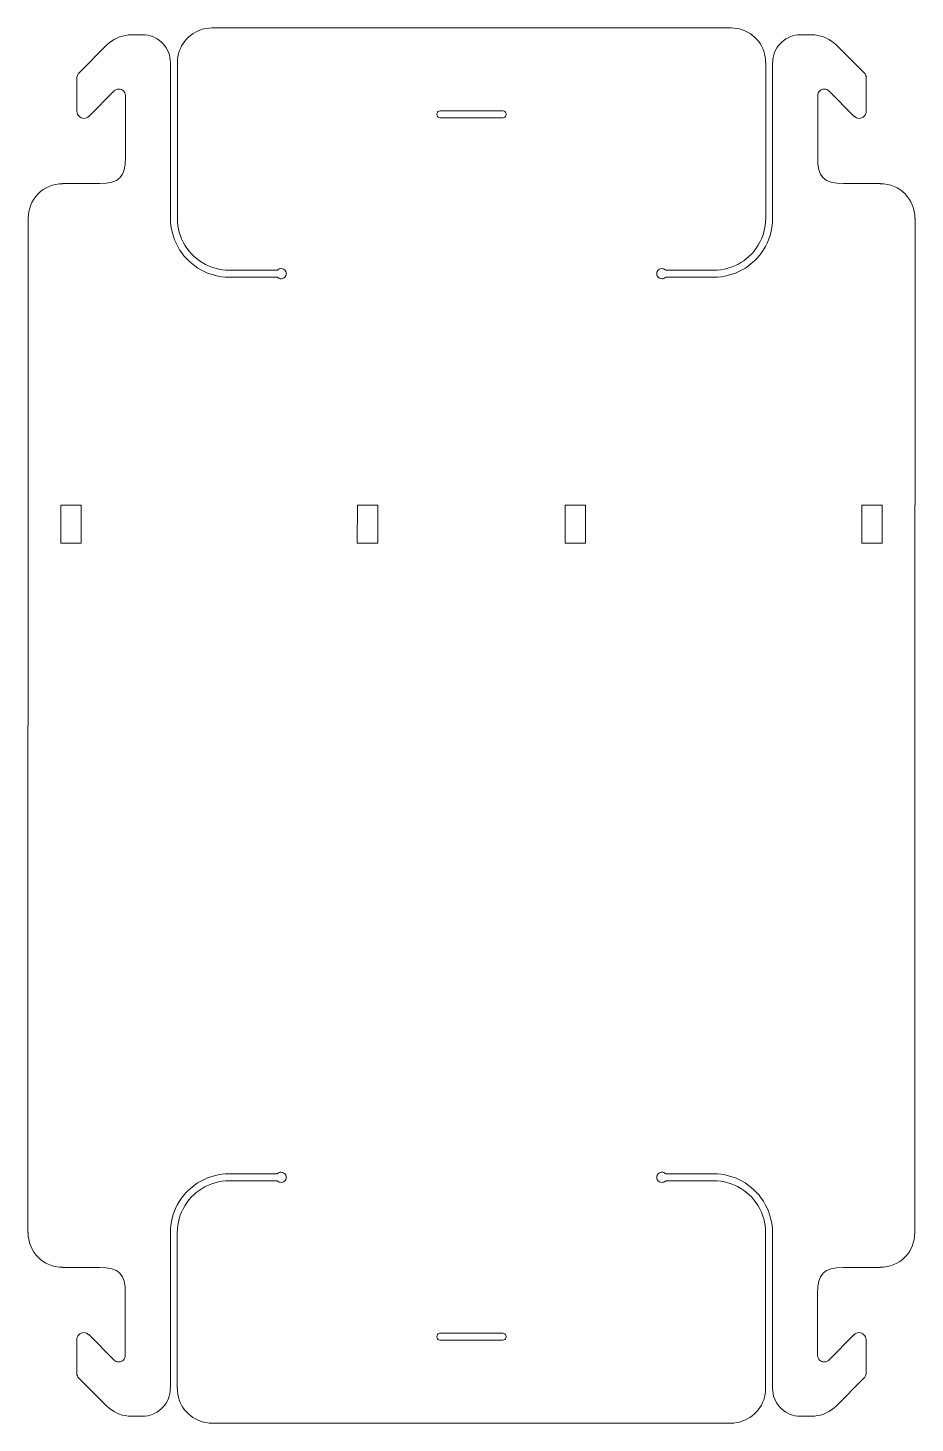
# Model space of a CAD drawing. Header units: inches. Extents: x 20 to 276, y -195 to 208.
import ezdxf

# ---------------------------------------------------------------- set-up
doc = ezdxf.new("R2010")
doc.units = ezdxf.units.IN
doc.header["$MEASUREMENT"] = 0
doc.layers.add('Capa 1', color=7, linetype='Continuous')

msp = doc.modelspace()

# ---------------------------------------------------------------- linework, layer by layer
at = {"layer": 'Capa 1', "lineweight": 0}
for points in [[(43.12, 202.66), (43.76, 203.25), (44.43, 203.79), (45.19, 204.24), (45.94, 204.65), (46.75, 205), (47.58, 205.24), (48.44, 205.43), (49.3, 205.56), (50.16, 205.59)], [(53.44, 205.62), (50.16, 205.62)], [(53.44, 205.59), (54.16, 205.56), (54.92, 205.45), (55.62, 205.29), (56.31, 205.05), (56.99, 204.76), (57.63, 204.41), (58.25, 203.98), (58.81, 203.49), (59.32, 202.98), (59.81, 202.42), (60.24, 201.8), (60.59, 201.15), (60.88, 200.48), (61.13, 199.78), (61.29, 199.08), (61.39, 198.33), (61.42, 197.6)], [(63.46, 197.6), (63.49, 198.44), (63.6, 199.24), (63.76, 200.05), (64, 200.83), (64.3, 201.61), (64.67, 202.36), (65.08, 203.06), (65.56, 203.73), (66.1, 204.35), (66.69, 204.94), (67.31, 205.48), (67.98, 205.97), (68.68, 206.37), (69.43, 206.75), (70.18, 207.04), (70.99, 207.28), (71.8, 207.44), (72.6, 207.55), (73.44, 207.58)], [(233.26, 197.6), (233.23, 198.44), (233.12, 199.24), (232.96, 200.05), (232.72, 200.83), (232.42, 201.61), (232.05, 202.36), (231.64, 203.06), (231.16, 203.73), (230.62, 204.35), (230.03, 204.94), (229.41, 205.48), (228.74, 205.97), (228.04, 206.37), (227.29, 206.75), (226.54, 207.04), (225.73, 207.28), (224.92, 207.44), (224.12, 207.55), (223.28, 207.58)], [(243.28, 205.59), (242.56, 205.56), (241.8, 205.45), (241.1, 205.29), (240.41, 205.05), (239.73, 204.76), (239.09, 204.41), (238.47, 203.98), (237.91, 203.49), (237.4, 202.98), (236.91, 202.42), (236.48, 201.8), (236.13, 201.15), (235.84, 200.48), (235.59, 199.78), (235.43, 199.08), (235.33, 198.33), (235.3, 197.6)], [(243.28, 205.62), (246.56, 205.62)], [(253.6, 202.66), (252.96, 203.25), (252.29, 203.79), (251.53, 204.24), (250.78, 204.65), (249.97, 205), (249.14, 205.24), (248.28, 205.43), (247.42, 205.56), (246.56, 205.59)], [(35.05, 194.62), (43.09, 202.69)], [(261.67, 194.62), (253.63, 202.69)], [(61.45, 152.63), (61.45, 197.6)], [(63.44, 152.63), (63.44, 197.6)], [(233.28, 152.63), (233.28, 197.6)], [(235.27, 152.63), (235.27, 197.6)], [(34.46, 193.22), (34.49, 193.6), (34.62, 193.98), (34.78, 194.32), (35.05, 194.62)], [(262.26, 193.22), (262.23, 193.6), (262.1, 193.98), (261.94, 194.32), (261.67, 194.62)], [(34.46, 183.46), (34.46, 193.22)], [(45.21, 189.4), (37.88, 182.04)], [(45.24, 189.38), (45.51, 189.62), (45.83, 189.81), (46.18, 189.92), (46.56, 189.94), (46.93, 189.92), (47.28, 189.81), (47.61, 189.62), (47.87, 189.38), (48.12, 189.11), (48.3, 188.79), (48.41, 188.44), (48.44, 188.06)], [(251.48, 189.38), (251.21, 189.62), (250.89, 189.81), (250.54, 189.92), (250.16, 189.94), (249.79, 189.92), (249.44, 189.81), (249.11, 189.62), (248.85, 189.38), (248.6, 189.11), (248.42, 188.79), (248.31, 188.44), (248.28, 188.06)], [(251.51, 189.4), (258.84, 182.04)], [(262.26, 183.46), (262.26, 193.22)], [(48.44, 170.13), (48.44, 188.06)], [(248.28, 170.13), (248.28, 188.06)], [(37.85, 182.07), (37.55, 181.8), (37.2, 181.64), (36.83, 181.5), (36.45, 181.47), (36.07, 181.5), (35.7, 181.64), (35.35, 181.8), (35.05, 182.07), (34.78, 182.36), (34.62, 182.71), (34.49, 183.09), (34.46, 183.46)], [(138.37, 182.74), (138.43, 183.01), (138.54, 183.25), (138.75, 183.46), (138.99, 183.57), (139.26, 183.62)], [(138.37, 182.52), (138.37, 182.74)], [(139.26, 181.64), (138.99, 181.69), (138.75, 181.8), (138.54, 182.01), (138.43, 182.25), (138.37, 182.52)], [(139.26, 183.62), (148.36, 183.62)], [(148.36, 181.64), (139.26, 181.64)], [(157.46, 183.62), (148.36, 183.62)], [(148.36, 181.64), (157.46, 181.64)], [(158.35, 182.74), (158.29, 183.01), (158.18, 183.25), (157.97, 183.46), (157.73, 183.57), (157.46, 183.62)], [(157.46, 181.64), (157.73, 181.69), (157.97, 181.8), (158.18, 182.01), (158.29, 182.25), (158.35, 182.52)], [(158.35, 182.52), (158.35, 182.74)], [(258.87, 182.07), (259.17, 181.8), (259.52, 181.64), (259.89, 181.5), (260.27, 181.47), (260.65, 181.5), (261.02, 181.64), (261.37, 181.8), (261.67, 182.07), (261.94, 182.36), (262.1, 182.71), (262.23, 183.09), (262.26, 183.46)], [(30.32, 162.63), (40.97, 162.63)], [(266.4, 162.63), (255.75, 162.63)], [(20.35, 69.84), (20.32, 152.63)], [(78.41, 135.64), (77.33, 135.66), (76.29, 135.77), (75.24, 135.93), (74.19, 136.17), (73.17, 136.47), (72.17, 136.82), (71.18, 137.25), (70.24, 137.73), (69.32, 138.27), (68.44, 138.89), (67.6, 139.53), (66.8, 140.23), (66.04, 140.99), (65.35, 141.79), (64.7, 142.65), (64.08, 143.51), (63.54, 144.45), (63.06, 145.4), (62.63, 146.36), (62.28, 147.38), (61.99, 148.41), (61.74, 149.45), (61.58, 150.5), (61.48, 151.55), (61.45, 152.63)], [(78.41, 137.65), (77.39, 137.68), (76.37, 137.79), (75.37, 137.97), (74.38, 138.22), (73.38, 138.51), (72.44, 138.89), (71.53, 139.32), (70.64, 139.83), (69.78, 140.39), (68.95, 141.01), (68.19, 141.69), (67.47, 142.41), (66.8, 143.16), (66.18, 144), (65.61, 144.86), (65.1, 145.74), (64.67, 146.66), (64.3, 147.6), (64, 148.59), (63.76, 149.59), (63.57, 150.58), (63.46, 151.61), (63.44, 152.63)], [(218.31, 135.64), (219.39, 135.66), (220.44, 135.77), (221.48, 135.93), (222.53, 136.17), (223.55, 136.47), (224.55, 136.82), (225.54, 137.25), (226.48, 137.73), (227.4, 138.27), (228.28, 138.89), (229.12, 139.53), (229.92, 140.23), (230.68, 140.99), (231.37, 141.79), (232.02, 142.65), (232.64, 143.51), (233.18, 144.45), (233.66, 145.4), (234.09, 146.36), (234.44, 147.38), (234.73, 148.41), (234.98, 149.45), (235.14, 150.5), (235.25, 151.55), (235.27, 152.63)], [(218.31, 137.65), (219.33, 137.68), (220.35, 137.79), (221.35, 137.97), (222.34, 138.22), (223.34, 138.51), (224.28, 138.89), (225.19, 139.32), (226.08, 139.83), (226.94, 140.39), (227.77, 141.01), (228.53, 141.69), (229.25, 142.41), (229.92, 143.16), (230.54, 144), (231.11, 144.86), (231.62, 145.74), (232.05, 146.66), (232.42, 147.6), (232.72, 148.59), (232.96, 149.59), (233.15, 150.58), (233.26, 151.61), (233.28, 152.63)], [(276.38, 69.84), (276.4, 152.63)], [(92.28, 137.63), (78.41, 137.63)], [(92.3, 137.63), (92.55, 137.84), (92.82, 138), (93.14, 138.08), (93.46, 138.11), (93.78, 138.06), (94.08, 137.95), (94.35, 137.76), (94.59, 137.54), (94.75, 137.25), (94.86, 136.95), (94.89, 136.63), (94.86, 136.31), (94.75, 136.01), (94.59, 135.72), (94.35, 135.5), (94.08, 135.31), (93.78, 135.21), (93.46, 135.15), (93.14, 135.18), (92.82, 135.26), (92.55, 135.42), (92.3, 135.64)], [(204.42, 137.63), (204.17, 137.84), (203.9, 138), (203.58, 138.08), (203.26, 138.11), (202.94, 138.06), (202.64, 137.95), (202.37, 137.76), (202.13, 137.54), (201.97, 137.25), (201.86, 136.95), (201.84, 136.63), (201.86, 136.31), (201.97, 136.01), (202.13, 135.72), (202.37, 135.5), (202.64, 135.31), (202.94, 135.21), (203.26, 135.15), (203.58, 135.18), (203.9, 135.26), (204.17, 135.42), (204.42, 135.64)], [(204.44, 137.63), (218.31, 137.63)], [(92.28, 135.64), (78.41, 135.64)], [(204.44, 135.64), (218.31, 135.64)], [(20.35, 69.84), (20.31, -57.39)], [(29.75, 58.81), (29.78, 69.81)], [(29.78, 69.81), (35.64, 69.81)], [(35.64, 69.81), (35.64, 58.81)], [(115.37, 58.81), (115.4, 69.81)], [(115.4, 69.81), (121.26, 69.81)], [(121.26, 69.81), (121.26, 58.81)], [(175.39, 69.81), (175.39, 58.81)], [(181.25, 69.81), (175.39, 69.81)], [(181.28, 58.81), (181.25, 69.81)], [(261.02, 69.81), (261.02, 58.81)], [(266.88, 69.81), (261.02, 69.81)], [(266.9, 58.81), (266.88, 69.81)], [(276.31, 69.84), (276.34, -57.39)], [(35.64, 58.81), (29.75, 58.81)], [(121.26, 58.81), (115.37, 58.81)], [(175.39, 58.81), (181.28, 58.81)], [(261.02, 58.81), (266.9, 58.81)], [(20.31, -57.39), (20.29, -140.18)], [(276.34, -57.39), (276.36, -140.18)], [(78.38, -123.19), (77.3, -123.22), (76.25, -123.33), (75.2, -123.49), (74.16, -123.73), (73.13, -124.03), (72.14, -124.38), (71.15, -124.81), (70.21, -125.29), (69.29, -125.83), (68.4, -126.45), (67.57, -127.09), (66.76, -127.79), (66.01, -128.54), (65.31, -129.35), (64.67, -130.21), (64.05, -131.07), (63.51, -132.01), (63.03, -132.95), (62.6, -133.92), (62.25, -134.94), (61.95, -135.96), (61.71, -137.01), (61.55, -138.06), (61.44, -139.11), (61.42, -140.18)], [(92.25, -123.19), (78.38, -123.19)], [(92.27, -125.18), (92.51, -125.4), (92.78, -125.56), (93.11, -125.64), (93.43, -125.67), (93.75, -125.61), (94.05, -125.5), (94.32, -125.32), (94.56, -125.1), (94.72, -124.81), (94.83, -124.51), (94.85, -124.19), (94.83, -123.86), (94.72, -123.57), (94.56, -123.27), (94.32, -123.06), (94.05, -122.87), (93.75, -122.76), (93.43, -122.71), (93.11, -122.74), (92.78, -122.82), (92.51, -122.98), (92.27, -123.19)], [(204.38, -125.18), (204.14, -125.4), (203.87, -125.56), (203.55, -125.64), (203.23, -125.67), (202.9, -125.61), (202.61, -125.5), (202.34, -125.32), (202.1, -125.1), (201.94, -124.81), (201.83, -124.51), (201.8, -124.19), (201.83, -123.86), (201.94, -123.57), (202.1, -123.27), (202.34, -123.06), (202.61, -122.87), (202.9, -122.76), (203.23, -122.71), (203.55, -122.74), (203.87, -122.82), (204.14, -122.98), (204.38, -123.19)], [(204.41, -123.19), (218.28, -123.19)], [(218.28, -123.19), (219.35, -123.22), (220.4, -123.33), (221.45, -123.49), (222.5, -123.73), (223.52, -124.03), (224.51, -124.38), (225.51, -124.81), (226.45, -125.29), (227.36, -125.83), (228.25, -126.45), (229.08, -127.09), (229.89, -127.79), (230.64, -128.54), (231.34, -129.35), (231.99, -130.21), (232.61, -131.07), (233.14, -132.01), (233.63, -132.95), (234.06, -133.92), (234.41, -134.94), (234.7, -135.96), (234.94, -137.01), (235.11, -138.06), (235.21, -139.11), (235.24, -140.18)], [(78.38, -125.21), (77.35, -125.24), (76.33, -125.34), (75.34, -125.53), (74.34, -125.77), (73.35, -126.07), (72.41, -126.45), (71.5, -126.88), (70.61, -127.39), (69.75, -127.95), (68.91, -128.57), (68.16, -129.24), (67.44, -129.97), (66.76, -130.72), (66.15, -131.55), (65.58, -132.41), (65.07, -133.3), (64.64, -134.22), (64.26, -135.16), (63.97, -136.15), (63.73, -137.15), (63.54, -138.14), (63.43, -139.16), (63.4, -140.18)], [(92.25, -125.18), (78.38, -125.18)], [(204.41, -125.18), (218.28, -125.18)], [(218.28, -125.21), (219.3, -125.24), (220.32, -125.34), (221.32, -125.53), (222.31, -125.77), (223.31, -126.07), (224.25, -126.45), (225.16, -126.88), (226.05, -127.39), (226.91, -127.95), (227.74, -128.57), (228.49, -129.24), (229.22, -129.97), (229.89, -130.72), (230.51, -131.55), (231.07, -132.41), (231.58, -133.3), (232.01, -134.22), (232.39, -135.16), (232.69, -136.15), (232.93, -137.15), (233.12, -138.14), (233.22, -139.16), (233.25, -140.18)], [(61.42, -140.18), (61.42, -185.16)], [(63.4, -140.18), (63.4, -185.16)], [(233.25, -140.18), (233.25, -185.16)], [(235.24, -140.18), (235.24, -185.16)], [(30.29, -150.18), (40.93, -150.18)], [(266.36, -150.18), (255.72, -150.18)], [(48.41, -157.69), (48.41, -175.62)], [(248.25, -157.69), (248.25, -175.62)], [(37.82, -169.62), (37.52, -169.35), (37.17, -169.19), (36.79, -169.06), (36.42, -169.03), (36.04, -169.06), (35.67, -169.19), (35.32, -169.35), (35.02, -169.62), (34.75, -169.92), (34.59, -170.27), (34.46, -170.64), (34.43, -171.02)], [(258.84, -169.62), (259.13, -169.35), (259.48, -169.19), (259.86, -169.06), (260.24, -169.03), (260.61, -169.06), (260.99, -169.19), (261.34, -169.35), (261.63, -169.62), (261.9, -169.92), (262.06, -170.27), (262.2, -170.64), (262.23, -171.02)], [(34.43, -171.02), (34.43, -180.78)], [(45.18, -176.96), (37.84, -169.6)], [(139.23, -169.19), (138.96, -169.25), (138.72, -169.35), (138.5, -169.57), (138.4, -169.81), (138.34, -170.08)], [(138.34, -170.08), (138.34, -170.29)], [(138.34, -170.29), (138.4, -170.56), (138.5, -170.8), (138.72, -171.02), (138.96, -171.13), (139.23, -171.18)], [(148.33, -169.19), (139.23, -169.19)], [(139.23, -171.18), (148.33, -171.18)], [(148.33, -169.19), (157.43, -169.19)], [(157.43, -171.18), (148.33, -171.18)], [(157.43, -169.19), (157.69, -169.25), (157.94, -169.35), (158.15, -169.57), (158.26, -169.81), (158.31, -170.08)], [(158.31, -170.29), (158.26, -170.56), (158.15, -170.8), (157.94, -171.02), (157.69, -171.13), (157.43, -171.18)], [(158.31, -170.08), (158.31, -170.29)], [(251.47, -176.96), (258.81, -169.6)], [(262.23, -171.02), (262.23, -180.78)], [(45.21, -176.93), (45.48, -177.18), (45.8, -177.36), (46.15, -177.47), (46.53, -177.5), (46.9, -177.47), (47.25, -177.36), (47.57, -177.18), (47.84, -176.93), (48.08, -176.67), (48.27, -176.34), (48.38, -175.99), (48.41, -175.62)], [(251.45, -176.93), (251.18, -177.18), (250.86, -177.36), (250.51, -177.47), (250.13, -177.5), (249.75, -177.47), (249.4, -177.36), (249.08, -177.18), (248.81, -176.93), (248.57, -176.67), (248.38, -176.34), (248.28, -175.99), (248.25, -175.62)], [(34.43, -180.78), (34.46, -181.16), (34.59, -181.53), (34.75, -181.88), (35.02, -182.18)], [(262.23, -180.78), (262.2, -181.16), (262.06, -181.53), (261.9, -181.88), (261.63, -182.18)], [(35.02, -182.18), (43.06, -190.24)], [(53.41, -193.15), (54.13, -193.12), (54.88, -193.01), (55.58, -192.85), (56.28, -192.61), (56.95, -192.31), (57.6, -191.96), (58.22, -191.53), (58.78, -191.05), (59.29, -190.54), (59.78, -189.97), (60.21, -189.36), (60.56, -188.71), (60.85, -188.04), (61.09, -187.34), (61.25, -186.64), (61.36, -185.89), (61.39, -185.16)], [(63.43, -185.16), (63.46, -185.99), (63.57, -186.8), (63.73, -187.61), (63.97, -188.39), (64.26, -189.17), (64.64, -189.92), (65.04, -190.62), (65.53, -191.29), (66.07, -191.91), (66.66, -192.5), (67.28, -193.04), (67.95, -193.52), (68.65, -193.93), (69.4, -194.3), (70.15, -194.6), (70.96, -194.84), (71.76, -195), (72.57, -195.11), (73.4, -195.14)], [(233.22, -185.16), (233.2, -185.99), (233.09, -186.8), (232.93, -187.61), (232.69, -188.39), (232.39, -189.17), (232.01, -189.92), (231.61, -190.62), (231.13, -191.29), (230.59, -191.91), (230, -192.5), (229.38, -193.04), (228.71, -193.52), (228.01, -193.93), (227.26, -194.3), (226.5, -194.6), (225.7, -194.84), (224.89, -195), (224.08, -195.11), (223.25, -195.14)], [(243.25, -193.15), (242.52, -193.12), (241.77, -193.01), (241.07, -192.85), (240.37, -192.61), (239.7, -192.31), (239.06, -191.96), (238.44, -191.53), (237.87, -191.05), (237.36, -190.54), (236.88, -189.97), (236.45, -189.36), (236.1, -188.71), (235.8, -188.04), (235.56, -187.34), (235.4, -186.64), (235.29, -185.89), (235.27, -185.16)], [(261.63, -182.18), (253.6, -190.24)], [(43.08, -190.22), (43.73, -190.81), (44.4, -191.34), (45.15, -191.8), (45.91, -192.2), (46.71, -192.55), (47.55, -192.8), (48.41, -192.98), (49.27, -193.12), (50.13, -193.15)], [(53.41, -193.17), (50.13, -193.17)], [(243.25, -193.17), (246.53, -193.17)], [(253.57, -190.22), (252.93, -190.81), (252.25, -191.34), (251.5, -191.8), (250.75, -192.2), (249.94, -192.55), (249.11, -192.8), (248.25, -192.98), (247.39, -193.12), (246.53, -193.15)]]:
    msp.add_lwpolyline(points, dxfattribs=at)
for points in [[(73.44, 207.58), (73.44, 207.58), (148.36, 207.58), (148.36, 207.58), (148.36, 207.58), (223.28, 207.58), (223.28, 207.58)], [(223.25, -195.14), (223.25, -195.14), (148.33, -195.14), (148.33, -195.14), (148.33, -195.14), (73.4, -195.14), (73.4, -195.14)]]:
    msp.add_open_spline(points, degree=3, knots=[0, 0, 0, 0, 1, 1, 1, 2, 2, 2, 2], dxfattribs=at)
for points in [[(40.97, 162.63), (46.71, 162.63), (48.44, 164.61), (48.44, 170.13)], [(255.75, 162.63), (250.01, 162.63), (248.28, 164.61), (248.28, 170.13)], [(30.4, 162.6), (24.66, 162.6), (20.38, 158.12), (20.38, 152.6)], [(266.32, 162.6), (272.06, 162.6), (276.34, 158.12), (276.34, 152.6)], [(30.37, -150.16), (24.63, -150.16), (20.35, -145.68), (20.35, -140.16)], [(266.28, -150.16), (272.03, -150.16), (276.31, -145.68), (276.31, -140.16)], [(40.93, -150.18), (46.68, -150.18), (48.41, -152.16), (48.41, -157.69)], [(255.72, -150.18), (249.98, -150.18), (248.25, -152.16), (248.25, -157.69)]]:
    msp.add_open_spline(points, degree=3, dxfattribs=at)

doc.saveas('drawing.dxf')
